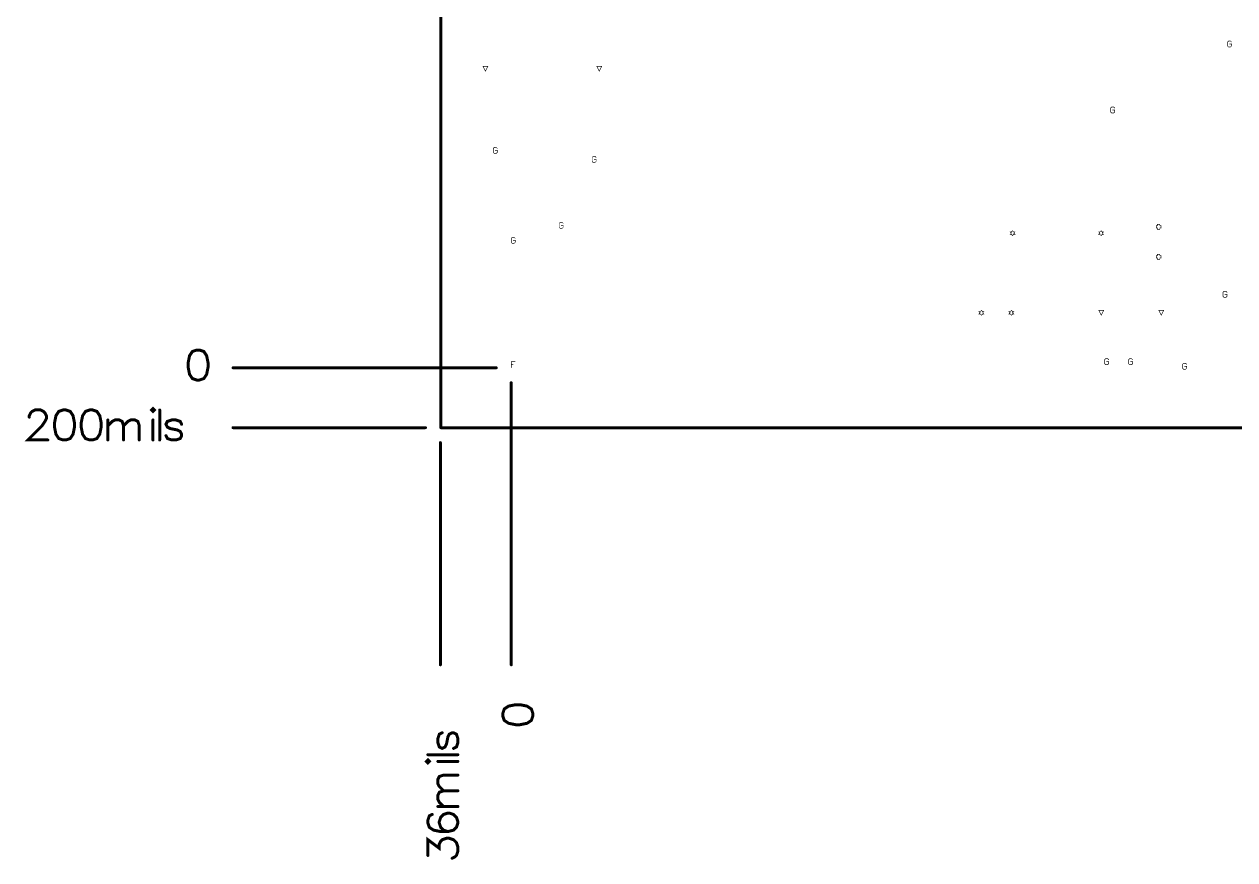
# Model space of a CAD drawing. Extents: x -9.8 to 23.3, y -7.1 to 14.3.
# Drawn here: x -1.625 to 2.414, y -1.642 to 1.146 of the extents above; entities that cross this region are included whole.
import ezdxf

# ---------------------------------------------------------------- set-up
doc = ezdxf.new("R2010")
doc.units = 0
doc.layers.add('2D_LINE_00', color=1, linetype='CONTINUOUS')

# ---------------------------------------------------------------- blocks, each defined once
blk = doc.blocks.new('SMOOTH_0$01')
at = {"const_width": 0.005}
blk.add_lwpolyline([(-0.0025, 0, 1), (0.0025, 0, 1)], format="xyb", close=True, dxfattribs=at)
blk = doc.blocks.new('DRAWING_5')
at = {"layer": '2D_LINE_00', "const_width": 0.01}
blk.add_lwpolyline([(0, 0), (0, 0.941)], dxfattribs=at)
at = {"layer": '2D_LINE_00'}
for p in [(0, 0.941), (0, 0)]:
    blk.add_blockref('SMOOTH_0$01', p, dxfattribs=at)
blk = doc.blocks.new('DRAWING_6')
at = {"layer": '2D_LINE_00', "const_width": 0.01}
blk.add_lwpolyline([(0, 0), (0, 0.741)], dxfattribs=at)
at = {"layer": '2D_LINE_00'}
for p in [(0, 0.741), (0, 0)]:
    blk.add_blockref('SMOOTH_0$01', p, dxfattribs=at)
blk = doc.blocks.new('DRAWING_7')
at = {"layer": '2D_LINE_00', "const_width": 0.01}
blk.add_lwpolyline([(0, 0), (0, 0.65)], dxfattribs=at)
at = {"layer": '2D_LINE_00'}
for p in [(0, 0.65), (0, 0)]:
    blk.add_blockref('SMOOTH_0$01', p, dxfattribs=at)
blk = doc.blocks.new('DRAWING_9')
at = {"layer": '2D_LINE_00', "const_width": 0.01}
blk.add_lwpolyline([(0, 0), (0.878, 0)], dxfattribs=at)
at = {"layer": '2D_LINE_00'}
for p in [(0, 0), (0.878, 0)]:
    blk.add_blockref('SMOOTH_0$01', p, dxfattribs=at)
blk = doc.blocks.new('DRAWING_10')
at = {"layer": '2D_LINE_00', "const_width": 0.01}
blk.add_lwpolyline([(0, 0), (0.64178, 0)], dxfattribs=at)
at = {"layer": '2D_LINE_00'}
for p in [(0, 0), (0.64178, 0)]:
    blk.add_blockref('SMOOTH_0$01', p, dxfattribs=at)
blk = doc.blocks.new('DRAWING_11')
at = {"layer": '2D_LINE_00', "const_width": 0.01}
blk.add_lwpolyline([(0, 0), (0.878, 0)], dxfattribs=at)
at = {"layer": '2D_LINE_00'}
for p in [(0, 0), (0.878, 0)]:
    blk.add_blockref('SMOOTH_0$01', p, dxfattribs=at)
blk = doc.blocks.new('DRAWING_13')
at = {"layer": '2D_LINE_00', "const_width": 0.01}
blk.add_lwpolyline([(0, 0), (11.23, 0), (11.23, 7.4)], dxfattribs=at)
at = {"layer": '2D_LINE_00'}
blk.add_blockref('SMOOTH_0$01', (0, 0), dxfattribs=at)
blk = doc.blocks.new('DRAWING_15')
at = {"layer": '2D_LINE_00', "const_width": 0.01}
blk.add_lwpolyline([(0, 0), (0, 7.4)], dxfattribs=at)
at = {"layer": '2D_LINE_00'}
blk.add_blockref('SMOOTH_0$01', (0, 0), dxfattribs=at)
blk = doc.blocks.new('DRAWING_18')
at = {"layer": '2D_LINE_00', "const_width": 0.01}
blk.add_lwpolyline([(0, 0), (0, 0.05237), (0.03809, 0.02381), (0.03809, 0.03809), (0.04285, 0.04761), (0.04761, 0.05237), (0.06189, 0.05713), (0.07142, 0.05713), (0.0857, 0.05237), (0.09522, 0.04285), (0.09998, 0.02857), (0.09998, 0.01429), (0.09522, 0), (0.09046, -0.00476), (0.08094, -0.00952)], dxfattribs=at)
at = {"layer": '2D_LINE_00'}
for p in [(0, 0.05237), (0.03809, 0.03809), (0.04285, 0.04761), (0.04761, 0.05237), (0.06189, 0.05713), (0.07142, 0.05713), (0.0857, 0.05237), (0.09522, 0.04285), (0, 0), (0.03809, 0.02381), (0.09046, -0.00476), (0.09522, 0), (0.09998, 0.02857), (0.09998, 0.01429), (0.08094, -0.00952)]:
    blk.add_blockref('SMOOTH_0$01', p, dxfattribs=at)
blk = doc.blocks.new('DRAWING_19')
at = {"layer": '2D_LINE_00', "const_width": 0.01}
blk.add_lwpolyline([(0, 0), (-0.00952, -0.00476), (-0.01428, -0.01904), (-0.01428, -0.02856), (-0.00952, -0.04285), (0.00476, -0.05237), (0.02857, -0.05713), (0.05237, -0.05713), (0.07142, -0.05237), (0.08094, -0.04285), (0.0857, -0.02856), (0.0857, -0.0238), (0.08094, -0.00952), (0.07142, 0), (0.05714, 0.00476), (0.05237, 0.00476), (0.03809, 0), (0.02857, -0.00952), (0.02381, -0.0238), (0.02381, -0.02856), (0.02857, -0.04285), (0.03809, -0.05237), (0.05237, -0.05713)], dxfattribs=at)
at = {"layer": '2D_LINE_00'}
for p in [(-0.00952, -0.00476), (0, 0), (0.03809, 0), (0.05237, 0.00476), (0.05714, 0.00476), (0.07142, 0), (-0.01428, -0.01904), (-0.01428, -0.02856), (-0.00952, -0.04285), (0.02381, -0.0238), (0.02381, -0.02856), (0.02857, -0.00952), (0.02857, -0.04285), (0.08094, -0.00952), (0.08094, -0.04285), (0.0857, -0.0238), (0.0857, -0.02856), (0.00476, -0.05237), (0.02857, -0.05713), (0.03809, -0.05237), (0.05237, -0.05713), (0.05237, -0.05713), (0.07142, -0.05237)]:
    blk.add_blockref('SMOOTH_0$01', p, dxfattribs=at)
blk = doc.blocks.new('DRAWING_20')
at = {"layer": '2D_LINE_00', "const_width": 0.01}
blk.add_lwpolyline([(0, 0), (0.06665, 0)], dxfattribs=at)
at = {"layer": '2D_LINE_00'}
for p in [(0, 0), (0.06665, 0)]:
    blk.add_blockref('SMOOTH_0$01', p, dxfattribs=at)
blk = doc.blocks.new('DRAWING_21')
at = {"layer": '2D_LINE_00', "const_width": 0.01}
blk.add_lwpolyline([(0, 0), (-0.01428, 0.01428), (-0.01904, 0.02381), (-0.01904, 0.03809), (-0.01428, 0.04761), (0, 0.05237), (0.04761, 0.05237)], dxfattribs=at)
at = {"layer": '2D_LINE_00'}
for p in [(-0.01904, 0.03809), (-0.01428, 0.04761), (0, 0.05237), (0.04761, 0.05237), (-0.01904, 0.02381), (-0.01428, 0.01428), (0, 0)]:
    blk.add_blockref('SMOOTH_0$01', p, dxfattribs=at)
blk = doc.blocks.new('DRAWING_22')
at = {"layer": '2D_LINE_00', "const_width": 0.01}
blk.add_lwpolyline([(0, 0), (-0.01428, 0.01428), (-0.01904, 0.02381), (-0.01904, 0.03809), (-0.01428, 0.04761), (0, 0.05237), (0.04761, 0.05237)], dxfattribs=at)
at = {"layer": '2D_LINE_00'}
for p in [(-0.01904, 0.03809), (-0.01428, 0.04761), (0, 0.05237), (0.04761, 0.05237), (-0.01904, 0.02381), (-0.01428, 0.01428), (0, 0)]:
    blk.add_blockref('SMOOTH_0$01', p, dxfattribs=at)
blk = doc.blocks.new('DRAWING_23')
at = {"layer": '2D_LINE_00', "const_width": 0.01}
blk.add_lwpolyline([(0, 0), (0.00476, 0.00476), (0, 0.00952), (-0.00476, 0.00476), (0, 0)], dxfattribs=at)
at = {"layer": '2D_LINE_00'}
for p in [(-0.00476, 0.00476), (0, 0.00952), (0, 0), (0, 0), (0.00476, 0.00476)]:
    blk.add_blockref('SMOOTH_0$01', p, dxfattribs=at)
blk = doc.blocks.new('DRAWING_24')
at = {"layer": '2D_LINE_00', "const_width": 0.01}
blk.add_lwpolyline([(0, 0), (0.06665, 0)], dxfattribs=at)
at = {"layer": '2D_LINE_00'}
for p in [(0, 0), (0.06665, 0)]:
    blk.add_blockref('SMOOTH_0$01', p, dxfattribs=at)
blk = doc.blocks.new('DRAWING_25')
at = {"layer": '2D_LINE_00', "const_width": 0.01}
blk.add_lwpolyline([(0, 0), (0.09998, 0)], dxfattribs=at)
at = {"layer": '2D_LINE_00'}
for p in [(0, 0), (0.09998, 0)]:
    blk.add_blockref('SMOOTH_0$01', p, dxfattribs=at)
blk = doc.blocks.new('DRAWING_26')
at = {"layer": '2D_LINE_00', "const_width": 0.01}
blk.add_lwpolyline([(0, 0), (-0.00952, -0.00476), (-0.01428, -0.01904), (-0.01428, -0.03333), (-0.00952, -0.04761), (0, -0.05237), (0.00952, -0.04761), (0.01428, -0.03809), (0.01904, -0.01428), (0.02381, -0.00476), (0.03333, 0), (0.03809, 0), (0.04761, -0.00476), (0.05237, -0.01904), (0.05237, -0.03333), (0.04761, -0.04761), (0.03809, -0.05237)], dxfattribs=at)
at = {"layer": '2D_LINE_00'}
for p in [(-0.00952, -0.00476), (0, 0), (0.02381, -0.00476), (0.03333, 0), (0.03809, 0), (0.04761, -0.00476), (-0.01428, -0.01904), (-0.01428, -0.03333), (0.01428, -0.03809), (0.01904, -0.01428), (0.05237, -0.01904), (0.05237, -0.03333), (-0.00952, -0.04761), (0, -0.05237), (0.00952, -0.04761), (0.03809, -0.05237), (0.04761, -0.04761)]:
    blk.add_blockref('SMOOTH_0$01', p, dxfattribs=at)
blk = doc.blocks.new('DRAWING_27')
at = {"layer": '2D_LINE_00', "const_width": 0.01}
blk.add_lwpolyline([(0, 0), (0.00476, -0.01428), (0.01905, -0.0238), (0.04285, -0.02856), (0.05713, -0.02856), (0.08094, -0.0238), (0.09522, -0.01428), (0.09998, 0), (0.09998, 0.00953), (0.09522, 0.02381), (0.08094, 0.03333), (0.05713, 0.03809), (0.04285, 0.03809), (0.01905, 0.03333), (0.00476, 0.02381), (0, 0.00953), (0, 0)], dxfattribs=at)
at = {"layer": '2D_LINE_00'}
for p in [(0.04285, 0.03809), (0.05713, 0.03809), (0, 0.00953), (0, 0), (0, 0), (0.00476, 0.02381), (0.01905, 0.03333), (0.08094, 0.03333), (0.09522, 0.02381), (0.09998, 0.00953), (0.09998, 0), (0.00476, -0.01428), (0.01905, -0.0238), (0.04285, -0.02856), (0.05713, -0.02856), (0.08094, -0.0238), (0.09522, -0.01428)]:
    blk.add_blockref('SMOOTH_0$01', p, dxfattribs=at)
blk = doc.blocks.new('DRAWING_41')
at = {"layer": '2D_LINE_00', "const_width": 0.01}
blk.add_lwpolyline([(0, 0), (0, 0.00477), (0.00476, 0.01429), (0.00953, 0.01905), (0.01905, 0.02381), (0.03809, 0.02381), (0.04761, 0.01905), (0.05237, 0.01429), (0.05714, 0.00477), (0.05714, -0.00476), (0.05237, -0.01428), (0.04285, -0.02856), (-0.00476, -0.07617), (0.0619, -0.07617)], dxfattribs=at)
at = {"layer": '2D_LINE_00'}
for p in [(0, 0.00477), (0, 0), (0.00476, 0.01429), (0.00953, 0.01905), (0.01905, 0.02381), (0.03809, 0.02381), (0.04761, 0.01905), (0.05237, 0.01429), (0.05714, 0.00477), (0.05714, -0.00476), (0.04285, -0.02856), (0.05237, -0.01428), (-0.00476, -0.07617), (0.0619, -0.07617)]:
    blk.add_blockref('SMOOTH_0$01', p, dxfattribs=at)
blk = doc.blocks.new('DRAWING_42')
at = {"layer": '2D_LINE_00', "const_width": 0.01}
blk.add_lwpolyline([(0, 0), (-0.01428, -0.00476), (-0.02381, -0.01904), (-0.02857, -0.04285), (-0.02857, -0.05713), (-0.02381, -0.08094), (-0.01428, -0.09522), (0, -0.09998), (0.00952, -0.09998), (0.0238, -0.09522), (0.03332, -0.08094), (0.03808, -0.05713), (0.03808, -0.04285), (0.03332, -0.01904), (0.0238, -0.00476), (0.00952, 0), (0, 0)], dxfattribs=at)
at = {"layer": '2D_LINE_00'}
for p in [(-0.01428, -0.00476), (0, 0), (0, 0), (0.00952, 0), (0.0238, -0.00476), (-0.02857, -0.04285), (-0.02381, -0.01904), (0.03332, -0.01904), (0.03808, -0.04285), (-0.02857, -0.05713), (-0.02381, -0.08094), (0.03332, -0.08094), (0.03808, -0.05713), (-0.01428, -0.09522), (0, -0.09998), (0.00952, -0.09998), (0.0238, -0.09522)]:
    blk.add_blockref('SMOOTH_0$01', p, dxfattribs=at)
blk = doc.blocks.new('DRAWING_43')
at = {"layer": '2D_LINE_00', "const_width": 0.01}
blk.add_lwpolyline([(0, 0), (-0.01429, -0.00476), (-0.02381, -0.01904), (-0.02857, -0.04285), (-0.02857, -0.05713), (-0.02381, -0.08094), (-0.01429, -0.09522), (0, -0.09998), (0.00952, -0.09998), (0.0238, -0.09522), (0.03332, -0.08094), (0.03808, -0.05713), (0.03808, -0.04285), (0.03332, -0.01904), (0.0238, -0.00476), (0.00952, 0), (0, 0)], dxfattribs=at)
at = {"layer": '2D_LINE_00'}
for p in [(-0.01429, -0.00476), (0, 0), (0, 0), (0.00952, 0), (0.0238, -0.00476), (-0.02857, -0.04285), (-0.02381, -0.01904), (0.03332, -0.01904), (0.03808, -0.04285), (-0.02857, -0.05713), (-0.02381, -0.08094), (0.03332, -0.08094), (0.03808, -0.05713), (-0.01429, -0.09522), (0, -0.09998), (0.00952, -0.09998), (0.0238, -0.09522)]:
    blk.add_blockref('SMOOTH_0$01', p, dxfattribs=at)
blk = doc.blocks.new('DRAWING_44')
at = {"layer": '2D_LINE_00', "const_width": 0.01}
blk.add_lwpolyline([(0, 0), (0, -0.06665)], dxfattribs=at)
at = {"layer": '2D_LINE_00'}
for p in [(0, 0), (0, -0.06665)]:
    blk.add_blockref('SMOOTH_0$01', p, dxfattribs=at)
blk = doc.blocks.new('DRAWING_45')
at = {"layer": '2D_LINE_00', "const_width": 0.01}
blk.add_lwpolyline([(0, 0), (0.01428, 0.01428), (0.0238, 0.01904), (0.03809, 0.01904), (0.04761, 0.01428), (0.05237, 0), (0.05237, -0.04761)], dxfattribs=at)
at = {"layer": '2D_LINE_00'}
for p in [(0, 0), (0.01428, 0.01428), (0.0238, 0.01904), (0.03809, 0.01904), (0.04761, 0.01428), (0.05237, 0), (0.05237, -0.04761)]:
    blk.add_blockref('SMOOTH_0$01', p, dxfattribs=at)
blk = doc.blocks.new('DRAWING_46')
at = {"layer": '2D_LINE_00', "const_width": 0.01}
blk.add_lwpolyline([(0, 0), (0.01428, 0.01428), (0.0238, 0.01904), (0.03809, 0.01904), (0.04761, 0.01428), (0.05237, 0), (0.05237, -0.04761)], dxfattribs=at)
at = {"layer": '2D_LINE_00'}
for p in [(0, 0), (0.01428, 0.01428), (0.0238, 0.01904), (0.03809, 0.01904), (0.04761, 0.01428), (0.05237, 0), (0.05237, -0.04761)]:
    blk.add_blockref('SMOOTH_0$01', p, dxfattribs=at)
blk = doc.blocks.new('DRAWING_47')
at = {"layer": '2D_LINE_00', "const_width": 0.01}
blk.add_lwpolyline([(0, 0), (0.00476, -0.00476), (0.00952, 0), (0.00476, 0.00476), (0, 0)], dxfattribs=at)
at = {"layer": '2D_LINE_00'}
for p in [(0, 0), (0, 0), (0.00476, 0.00476), (0.00476, -0.00476), (0.00952, 0)]:
    blk.add_blockref('SMOOTH_0$01', p, dxfattribs=at)
blk = doc.blocks.new('DRAWING_48')
at = {"layer": '2D_LINE_00', "const_width": 0.01}
blk.add_lwpolyline([(0, 0), (0, -0.06665)], dxfattribs=at)
at = {"layer": '2D_LINE_00'}
for p in [(0, 0), (0, -0.06665)]:
    blk.add_blockref('SMOOTH_0$01', p, dxfattribs=at)
blk = doc.blocks.new('DRAWING_49')
at = {"layer": '2D_LINE_00', "const_width": 0.01}
blk.add_lwpolyline([(0, 0), (0, -0.09998)], dxfattribs=at)
at = {"layer": '2D_LINE_00'}
for p in [(0, 0), (0, -0.09998)]:
    blk.add_blockref('SMOOTH_0$01', p, dxfattribs=at)
blk = doc.blocks.new('DRAWING_50')
at = {"layer": '2D_LINE_00', "const_width": 0.01}
blk.add_lwpolyline([(0, 0), (-0.00476, 0.00952), (-0.01905, 0.01428), (-0.03333, 0.01428), (-0.04761, 0.00952), (-0.05237, 0), (-0.04761, -0.00952), (-0.03809, -0.01428), (-0.01429, -0.01904), (-0.00476, -0.02381), (0, -0.03333), (0, -0.03809), (-0.00476, -0.04761), (-0.01905, -0.05237), (-0.03333, -0.05237), (-0.04761, -0.04761), (-0.05237, -0.03809)], dxfattribs=at)
at = {"layer": '2D_LINE_00'}
for p in [(-0.05237, 0), (-0.04761, 0.00952), (-0.03333, 0.01428), (-0.01905, 0.01428), (-0.00476, 0.00952), (0, 0), (-0.05237, -0.03809), (-0.04761, -0.00952), (-0.03809, -0.01428), (-0.01429, -0.01904), (-0.00476, -0.02381), (0, -0.03333), (0, -0.03809), (-0.04761, -0.04761), (-0.03333, -0.05237), (-0.01905, -0.05237), (-0.00476, -0.04761)]:
    blk.add_blockref('SMOOTH_0$01', p, dxfattribs=at)
blk = doc.blocks.new('DRAWING_51')
at = {"layer": '2D_LINE_00', "const_width": 0.01}
blk.add_lwpolyline([(0, 0), (-0.01428, -0.00476), (-0.0238, -0.01904), (-0.02856, -0.04285), (-0.02856, -0.05713), (-0.0238, -0.08094), (-0.01428, -0.09522), (0, -0.09998), (0.00953, -0.09998), (0.02381, -0.09522), (0.03333, -0.08094), (0.03809, -0.05713), (0.03809, -0.04285), (0.03333, -0.01904), (0.02381, -0.00476), (0.00953, 0), (0, 0)], dxfattribs=at)
at = {"layer": '2D_LINE_00'}
for p in [(-0.01428, -0.00476), (0, 0), (0, 0), (0.00953, 0), (0.02381, -0.00476), (-0.02856, -0.04285), (-0.0238, -0.01904), (0.03333, -0.01904), (0.03809, -0.04285), (-0.02856, -0.05713), (-0.0238, -0.08094), (0.03333, -0.08094), (0.03809, -0.05713), (-0.01428, -0.09522), (0, -0.09998), (0.00953, -0.09998), (0.02381, -0.09522)]:
    blk.add_blockref('SMOOTH_0$01', p, dxfattribs=at)
blk = doc.blocks.new('SMOOTH_0$002')
at = {"const_width": 0.001}
blk.add_lwpolyline([(-0.0005, 0, 1), (0.0005, 0, 1)], format="xyb", close=True, dxfattribs=at)
blk = doc.blocks.new('DRAWING_3463')
at = {"layer": '2D_LINE_00', "const_width": 0.002}
blk.add_lwpolyline([(0, 0), (-0.008, 0.016), (0.008, 0.016), (0, 0)], dxfattribs=at)
at = {"layer": '2D_LINE_00'}
for p in [(-0.008, 0.016), (0, 0), (0, 0), (0.008, 0.016)]:
    blk.add_blockref('SMOOTH_0$002', p, dxfattribs=at)
blk = doc.blocks.new('DRAWING_3464')
at = {"layer": '2D_LINE_00', "const_width": 0.002}
blk.add_lwpolyline([(0, 0), (-0.008, 0.016), (0.008, 0.016), (0, 0)], dxfattribs=at)
at = {"layer": '2D_LINE_00'}
for p in [(-0.008, 0.016), (0, 0), (0, 0), (0.008, 0.016)]:
    blk.add_blockref('SMOOTH_0$002', p, dxfattribs=at)
blk = doc.blocks.new('DRAWING_3465')
at = {"layer": '2D_LINE_00', "const_width": 0.002}
blk.add_lwpolyline([(0, 0), (0.004, 0.004), (0.008, 0.004), (0.004, 0.008), (0.008, 0.012), (0.004, 0.012), (0, 0.016), (-0.004, 0.012), (-0.008, 0.012), (-0.004, 0.008), (-0.008, 0.004), (-0.004, 0.004), (0, 0)], dxfattribs=at)
at = {"layer": '2D_LINE_00'}
for p in [(-0.008, 0.012), (-0.008, 0.004), (-0.004, 0.012), (-0.004, 0.008), (-0.004, 0.004), (0, 0.016), (0, 0), (0, 0), (0.004, 0.012), (0.004, 0.008), (0.004, 0.004), (0.008, 0.012), (0.008, 0.004)]:
    blk.add_blockref('SMOOTH_0$002', p, dxfattribs=at)
blk = doc.blocks.new('DRAWING_3466')
at = {"layer": '2D_LINE_00', "const_width": 0.002}
blk.add_lwpolyline([(0, 0), (0.004, 0.004), (0.008, 0.004), (0.004, 0.008), (0.008, 0.012), (0.004, 0.012), (0, 0.016), (-0.004, 0.012), (-0.008, 0.012), (-0.004, 0.008), (-0.008, 0.004), (-0.004, 0.004), (0, 0)], dxfattribs=at)
at = {"layer": '2D_LINE_00'}
for p in [(-0.008, 0.012), (-0.008, 0.004), (-0.004, 0.012), (-0.004, 0.008), (-0.004, 0.004), (0, 0.016), (0, 0), (0, 0), (0.004, 0.012), (0.004, 0.008), (0.004, 0.004), (0.008, 0.012), (0.008, 0.004)]:
    blk.add_blockref('SMOOTH_0$002', p, dxfattribs=at)
blk = doc.blocks.new('DRAWING_3470')
at = {"layer": '2D_LINE_00', "const_width": 0.002}
blk.add_lwpolyline([(0, 0), (-0.008, 0.016), (0.008, 0.016), (0, 0)], dxfattribs=at)
at = {"layer": '2D_LINE_00'}
for p in [(-0.008, 0.016), (0, 0), (0, 0), (0.008, 0.016)]:
    blk.add_blockref('SMOOTH_0$002', p, dxfattribs=at)
blk = doc.blocks.new('DRAWING_3471')
at = {"layer": '2D_LINE_00', "const_width": 0.002}
blk.add_lwpolyline([(0, 0), (-0.008, 0.016), (0.008, 0.016), (0, 0)], dxfattribs=at)
at = {"layer": '2D_LINE_00'}
for p in [(-0.008, 0.016), (0, 0), (0, 0), (0.008, 0.016)]:
    blk.add_blockref('SMOOTH_0$002', p, dxfattribs=at)
blk = doc.blocks.new('DRAWING_3603')
at = {"layer": '2D_LINE_00', "const_width": 0.002}
blk.add_lwpolyline([(0, 0), (0.00399, 0.004), (0.008, 0.004), (0.00399, 0.008), (0.008, 0.012), (0.00399, 0.012), (0, 0.016), (-0.00401, 0.012), (-0.00801, 0.012), (-0.00401, 0.008), (-0.00801, 0.004), (-0.00401, 0.004), (0, 0)], dxfattribs=at)
at = {"layer": '2D_LINE_00'}
for p in [(-0.00801, 0.012), (-0.00801, 0.004), (-0.00401, 0.012), (-0.00401, 0.008), (-0.00401, 0.004), (0, 0.016), (0, 0), (0, 0), (0.00399, 0.012), (0.00399, 0.008), (0.00399, 0.004), (0.008, 0.012), (0.008, 0.004)]:
    blk.add_blockref('SMOOTH_0$002', p, dxfattribs=at)
blk = doc.blocks.new('DRAWING_3604')
at = {"layer": '2D_LINE_00', "const_width": 0.002}
blk.add_lwpolyline([(0, 0), (0.004, 0.004), (0.008, 0.004), (0.004, 0.008), (0.008, 0.012), (0.004, 0.012), (0, 0.016), (-0.004, 0.012), (-0.008, 0.012), (-0.004, 0.008), (-0.008, 0.004), (-0.004, 0.004), (0, 0)], dxfattribs=at)
at = {"layer": '2D_LINE_00'}
for p in [(-0.008, 0.012), (-0.008, 0.004), (-0.004, 0.012), (-0.004, 0.008), (-0.004, 0.004), (0, 0.016), (0, 0), (0, 0), (0.004, 0.012), (0.004, 0.008), (0.004, 0.004), (0.008, 0.012), (0.008, 0.004)]:
    blk.add_blockref('SMOOTH_0$002', p, dxfattribs=at)
blk = doc.blocks.new('DRAWING_3614')
at = {"layer": '2D_LINE_00', "const_width": 0.002}
blk.add_lwpolyline([(0, 0), (-0.01333, 0), (-0.01333, -0.00999), (-0.00666, -0.00999), (-0.01333, -0.00999), (-0.01333, -0.01999)], dxfattribs=at)
at = {"layer": '2D_LINE_00'}
for p in [(-0.01333, 0), (0, 0), (-0.01333, -0.00999), (-0.01333, -0.00999), (-0.01333, -0.01999), (-0.00666, -0.00999)]:
    blk.add_blockref('SMOOTH_0$002', p, dxfattribs=at)
blk = doc.blocks.new('DRAWING_3672')
at = {"layer": '2D_LINE_00', "const_width": 0.002}
blk.add_lwpolyline([(0, 0), (0, -0.004), (0.008, -0.004), (0.008, 0), (0.012, 0), (0.012, 0.008), (0.008, 0.008), (0.008, 0.012), (0, 0.012), (0, 0.008), (-0.004, 0.008), (-0.004, 0), (0, 0)], dxfattribs=at)
at = {"layer": '2D_LINE_00'}
for p in [(-0.004, 0.008), (-0.004, 0), (0, 0.012), (0, 0.008), (0, 0), (0, 0), (0.008, 0.012), (0.008, 0.008), (0.008, 0), (0.012, 0.008), (0.012, 0), (0, -0.004), (0.008, -0.004)]:
    blk.add_blockref('SMOOTH_0$002', p, dxfattribs=at)
blk = doc.blocks.new('DRAWING_3673')
at = {"layer": '2D_LINE_00', "const_width": 0.002}
blk.add_lwpolyline([(0, 0), (0, -0.004), (0.008, -0.004), (0.008, 0), (0.012, 0), (0.012, 0.008), (0.008, 0.008), (0.008, 0.012), (0, 0.012), (0, 0.008), (-0.004, 0.008), (-0.004, 0), (0, 0)], dxfattribs=at)
at = {"layer": '2D_LINE_00'}
for p in [(-0.004, 0.008), (-0.004, 0), (0, 0.012), (0, 0.008), (0, 0), (0, 0), (0.008, 0.012), (0.008, 0.008), (0.008, 0), (0.012, 0.008), (0.012, 0), (0, -0.004), (0.008, -0.004)]:
    blk.add_blockref('SMOOTH_0$002', p, dxfattribs=at)
blk = doc.blocks.new('DRAWING_3816')
at = {"layer": '2D_LINE_00', "const_width": 0.002}
blk.add_lwpolyline([(0, 0), (-0.00333, 0.00333), (-0.01, 0.00333), (-0.01333, 0), (-0.01333, -0.01333), (-0.01, -0.01666), (-0.00333, -0.01666), (0, -0.01333), (0, -0.00666), (-0.00667, -0.00666)], dxfattribs=at)
at = {"layer": '2D_LINE_00'}
for p in [(-0.01333, 0), (-0.01, 0.00333), (-0.00333, 0.00333), (0, 0), (-0.01333, -0.01333), (-0.01, -0.01666), (-0.00667, -0.00666), (-0.00333, -0.01666), (0, -0.00666), (0, -0.01333)]:
    blk.add_blockref('SMOOTH_0$002', p, dxfattribs=at)
blk = doc.blocks.new('DRAWING_3818')
at = {"layer": '2D_LINE_00', "const_width": 0.002}
blk.add_lwpolyline([(0, 0), (-0.00333, 0.00333), (-0.01, 0.00333), (-0.01333, 0), (-0.01333, -0.01333), (-0.01, -0.01666), (-0.00333, -0.01666), (0, -0.01333), (0, -0.00666), (-0.00666, -0.00666)], dxfattribs=at)
at = {"layer": '2D_LINE_00'}
for p in [(-0.01333, 0), (-0.01, 0.00333), (-0.00333, 0.00333), (0, 0), (-0.01333, -0.01333), (-0.01, -0.01666), (-0.00666, -0.00666), (-0.00333, -0.01666), (0, -0.00666), (0, -0.01333)]:
    blk.add_blockref('SMOOTH_0$002', p, dxfattribs=at)
blk = doc.blocks.new('DRAWING_3820')
at = {"layer": '2D_LINE_00', "const_width": 0.002}
blk.add_lwpolyline([(0, 0), (-0.00333, 0.00333), (-0.01, 0.00333), (-0.01333, 0), (-0.01333, -0.01333), (-0.01, -0.01666), (-0.00333, -0.01666), (0, -0.01333), (0, -0.00666), (-0.00667, -0.00666)], dxfattribs=at)
at = {"layer": '2D_LINE_00'}
for p in [(-0.01333, 0), (-0.01, 0.00333), (-0.00333, 0.00333), (0, 0), (-0.01333, -0.01333), (-0.01, -0.01666), (-0.00667, -0.00666), (-0.00333, -0.01666), (0, -0.00666), (0, -0.01333)]:
    blk.add_blockref('SMOOTH_0$002', p, dxfattribs=at)
blk = doc.blocks.new('DRAWING_3822')
at = {"layer": '2D_LINE_00', "const_width": 0.002}
blk.add_lwpolyline([(0, 0), (-0.00333, 0.00333), (-0.01, 0.00333), (-0.01333, 0), (-0.01333, -0.01333), (-0.01, -0.01666), (-0.00333, -0.01666), (0, -0.01333), (0, -0.00666), (-0.00666, -0.00666)], dxfattribs=at)
at = {"layer": '2D_LINE_00'}
for p in [(-0.01333, 0), (-0.01, 0.00333), (-0.00333, 0.00333), (0, 0), (-0.01333, -0.01333), (-0.01, -0.01666), (-0.00666, -0.00666), (-0.00333, -0.01666), (0, -0.00666), (0, -0.01333)]:
    blk.add_blockref('SMOOTH_0$002', p, dxfattribs=at)
blk = doc.blocks.new('DRAWING_3897')
at = {"layer": '2D_LINE_00', "const_width": 0.002}
blk.add_lwpolyline([(0, 0), (-0.00333, 0.00333), (-0.01, 0.00333), (-0.01333, 0), (-0.01333, -0.01333), (-0.01, -0.01666), (-0.00333, -0.01666), (0, -0.01333), (0, -0.00666), (-0.00667, -0.00666)], dxfattribs=at)
at = {"layer": '2D_LINE_00'}
for p in [(-0.01333, 0), (-0.01, 0.00333), (-0.00333, 0.00333), (0, 0), (-0.01333, -0.01333), (-0.01, -0.01666), (-0.00667, -0.00666), (-0.00333, -0.01666), (0, -0.00666), (0, -0.01333)]:
    blk.add_blockref('SMOOTH_0$002', p, dxfattribs=at)
blk = doc.blocks.new('DRAWING_3900')
at = {"layer": '2D_LINE_00', "const_width": 0.002}
blk.add_lwpolyline([(0, 0), (-0.00333, 0.00333), (-0.01, 0.00333), (-0.01333, 0), (-0.01333, -0.01333), (-0.01, -0.01666), (-0.00333, -0.01666), (0, -0.01333), (0, -0.00666), (-0.00667, -0.00666)], dxfattribs=at)
at = {"layer": '2D_LINE_00'}
for p in [(-0.01333, 0), (-0.01, 0.00333), (-0.00333, 0.00333), (0, 0), (-0.01333, -0.01333), (-0.01, -0.01666), (-0.00667, -0.00666), (-0.00333, -0.01666), (0, -0.00666), (0, -0.01333)]:
    blk.add_blockref('SMOOTH_0$002', p, dxfattribs=at)
blk = doc.blocks.new('DRAWING_3913')
at = {"layer": '2D_LINE_00', "const_width": 0.002}
blk.add_lwpolyline([(0, 0), (-0.00333, 0.00333), (-0.01, 0.00333), (-0.01333, 0), (-0.01333, -0.01333), (-0.01, -0.01666), (-0.00333, -0.01666), (0, -0.01333), (0, -0.00666), (-0.00667, -0.00666)], dxfattribs=at)
at = {"layer": '2D_LINE_00'}
for p in [(-0.01333, 0), (-0.01, 0.00333), (-0.00333, 0.00333), (0, 0), (-0.01333, -0.01333), (-0.01, -0.01666), (-0.00667, -0.00666), (-0.00333, -0.01666), (0, -0.00666), (0, -0.01333)]:
    blk.add_blockref('SMOOTH_0$002', p, dxfattribs=at)
blk = doc.blocks.new('DRAWING_3915')
at = {"layer": '2D_LINE_00', "const_width": 0.002}
blk.add_lwpolyline([(0, 0), (-0.00333, 0.00333), (-0.01, 0.00333), (-0.01333, 0), (-0.01333, -0.01333), (-0.01, -0.01666), (-0.00333, -0.01666), (0, -0.01333), (0, -0.00666), (-0.00666, -0.00666)], dxfattribs=at)
at = {"layer": '2D_LINE_00'}
for p in [(-0.01333, 0), (-0.01, 0.00333), (-0.00333, 0.00333), (0, 0), (-0.01333, -0.01333), (-0.01, -0.01666), (-0.00666, -0.00666), (-0.00333, -0.01666), (0, -0.00666), (0, -0.01333)]:
    blk.add_blockref('SMOOTH_0$002', p, dxfattribs=at)
blk = doc.blocks.new('DRAWING_3917')
at = {"layer": '2D_LINE_00', "const_width": 0.002}
blk.add_lwpolyline([(0, 0), (-0.00333, 0.00333), (-0.01, 0.00333), (-0.01333, 0), (-0.01333, -0.01333), (-0.01, -0.01666), (-0.00333, -0.01666), (0, -0.01333), (0, -0.00666), (-0.00667, -0.00666)], dxfattribs=at)
at = {"layer": '2D_LINE_00'}
for p in [(-0.01333, 0), (-0.01, 0.00333), (-0.00333, 0.00333), (0, 0), (-0.01333, -0.01333), (-0.01, -0.01666), (-0.00667, -0.00666), (-0.00333, -0.01666), (0, -0.00666), (0, -0.01333)]:
    blk.add_blockref('SMOOTH_0$002', p, dxfattribs=at)
blk = doc.blocks.new('DRAWING_3923')
at = {"layer": '2D_LINE_00', "const_width": 0.002}
blk.add_lwpolyline([(0, 0), (-0.00333, 0.00333), (-0.01, 0.00333), (-0.01333, 0), (-0.01333, -0.01333), (-0.01, -0.01666), (-0.00333, -0.01666), (0, -0.01333), (0, -0.00666), (-0.00667, -0.00666)], dxfattribs=at)
at = {"layer": '2D_LINE_00'}
for p in [(-0.01333, 0), (-0.01, 0.00333), (-0.00333, 0.00333), (0, 0), (-0.01333, -0.01333), (-0.01, -0.01666), (-0.00667, -0.00666), (-0.00333, -0.01666), (0, -0.00666), (0, -0.01333)]:
    blk.add_blockref('SMOOTH_0$002', p, dxfattribs=at)

msp = doc.modelspace()

# ---------------------------------------------------------------- block references
for name, p in [('DRAWING_13', (-0.235, -0.2)), ('DRAWING_15', (-0.235, -0.2)), ('DRAWING_3897', (2.40333, 1.08666)), ('DRAWING_3471', (-0.08618, 0.98921)), ('DRAWING_3470', (0.29374, 0.98921)), ('DRAWING_3900', (2.01333, 0.86666)), ('DRAWING_3820', (-0.04667, 0.73166)), ('DRAWING_3816', (0.28333, 0.70166)), ('DRAWING_3822', (0.17333, 0.48166)), ('DRAWING_3604', (1.67278, 0.44115)), ('DRAWING_3603', (1.96806, 0.44115)), ('DRAWING_3673', (2.156, 0.466)), ('DRAWING_3818', (0.01333, 0.43166)), ('DRAWING_3672', (2.156, 0.366)), ('DRAWING_3923', (2.38833, 0.25166)), ('DRAWING_3466', (1.56878, 0.17515)), ('DRAWING_3465', (1.66878, 0.17515)), ('DRAWING_3464', (1.96878, 0.17515)), ('DRAWING_3463', (2.16878, 0.17515)), ('DRAWING_51', (-1.04944, 0.05898)), ('DRAWING_9', (-0.928, 0)), ('DRAWING_11', (-0.928, 0)), ('DRAWING_3614', (0.01333, 0.01999)), ('DRAWING_3915', (1.99333, 0.02666)), ('DRAWING_3917', (2.07333, 0.02666)), ('DRAWING_3913', (2.25333, 0.01166)), ('DRAWING_5', (0, -0.991)), ('DRAWING_7', (0, -0.7)), ('DRAWING_41', (-1.60803, -0.16483)), ('DRAWING_42', (-1.49519, -0.14102)), ('DRAWING_43', (-1.40616, -0.14102)), ('DRAWING_47', (-1.20002, -0.14102)), ('DRAWING_49', (-1.17288, -0.14102)), ('DRAWING_44', (-1.3457, -0.17435)), ('DRAWING_45', (-1.3457, -0.19339)), ('DRAWING_46', (-1.29333, -0.19339)), ('DRAWING_48', (-1.19526, -0.17435)), ('DRAWING_50', (-1.09956, -0.18863)), ('DRAWING_10', (-0.928, -0.2)), ('DRAWING_6', (-0.23622, -0.991)), ('DRAWING_27', (-0.02798, -1.16244)), ('DRAWING_26', (-0.23037, -1.2178)), ('DRAWING_25', (-0.27798, -1.29112)), ('DRAWING_23', (-0.27798, -1.31825)), ('DRAWING_24', (-0.24465, -1.31349)), ('DRAWING_22', (-0.22561, -1.41157)), ('DRAWING_21', (-0.22561, -1.46394)), ('DRAWING_19', (-0.2637, -1.4906)), ('DRAWING_20', (-0.24465, -1.46394)), ('DRAWING_18', (-0.27798, -1.62724))]:
    msp.add_blockref(name, p)

doc.saveas('drawing.dxf')
